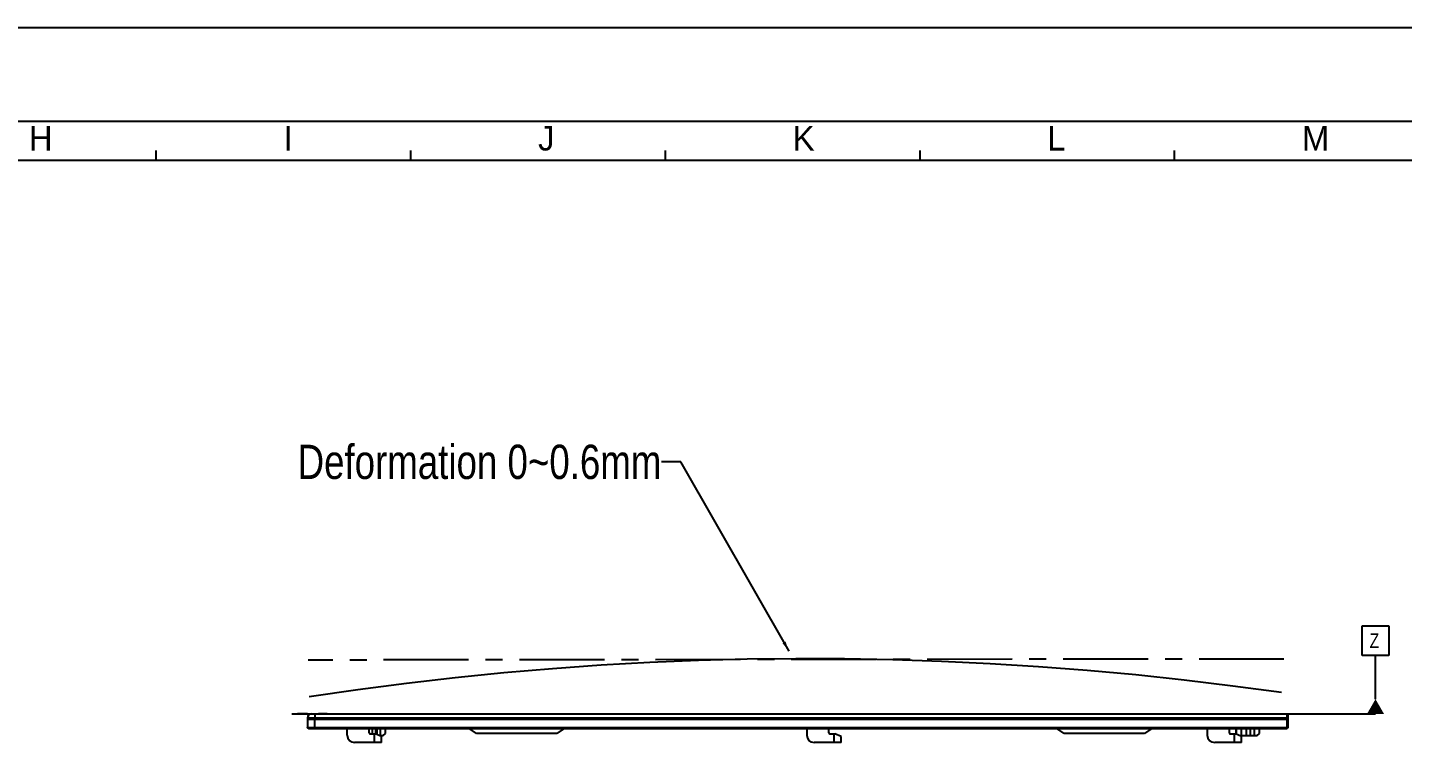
# Model space of a CAD drawing. Header units: millimetres. Extents: x 0 to 841, y 0 to 594.
# Drawn here: x 415.6 to 696.4, y 448 to 594 of the extents above; entities that cross this region are included whole.
import ezdxf

# ---------------------------------------------------------------- set-up
doc = ezdxf.new("R2010")
doc.units = ezdxf.units.MM
doc.header["$LTSCALE"] = 46.255
doc.linetypes.add('CENTER', pattern=[0.6, 0.375, -0.075, 0.075, -0.075])
doc.layers.get('0').update_dxf_attribs({"linetype": 'CONTINUOUS'})
for name, color, linetype in [('01___PRT_ALL_DTM_PLN', 7, 'CONTINUOUS'), ('03___PRT_ALL_CURVES', 7, 'CONTINUOUS'), ('06___PRT_ALL_SURFS', 7, 'CONTINUOUS'), ('DETAIL', 7, 'CONTINUOUS'), ('FEATURE', 7, 'CONTINUOUS')]:
    doc.layers.add(name, color=color, linetype=linetype)
doc.styles.get("Standard").update_dxf_attribs({"font": 'txt', "width": 0.8})
doc.styles.add('TEXTSTYLE_2', font='txt')
doc.dimstyles.get("Standard").update_dxf_attribs({"dimtxt": 3, "dimasz": 2.1, "dimexe": 2, "dimexo": 1, "dimtad": 1, "dimzin": 0, "dimdsep": 46, "dimtxsty": 'STANDARD', "dimblk": '_FILLED', "dimblk1": '_FILLED', "dimblk2": '_FILLED', "dimcen": 0.09, "dimazin": 0, "dimtol": 1, "dimtp": 0.01, "dimtm": 0.01, "dimtfac": 1, "dimtofl": 0, "dimtmove": 0, "dimatfit": 3, "dimldrblk": '_FILLED', "dimfxl": 1, "dimtolj": 1, "dimtzin": 0, "dimarcsym": 0})

# ---------------------------------------------------------------- blocks, each defined once
blk = doc.blocks.new('_FILLED')
at = {"color": 0, "linetype": 'BYBLOCK'}
blk.add_solid([(0, 0), (-1, 0.17), (-1, -0.17)], dxfattribs=at)

msp = doc.modelspace()

# ---------------------------------------------------------------- linework, layer by layer
at = {"color": 7, "linetype": 'CONTINUOUS'}
for p, q in [((0, 594), (841, 594)), ((16.342, 574.885), (819.342, 574.885)), ((441.842, 566.885), (441.842, 568.885)), ((493.842, 566.885), (493.842, 568.885)), ((545.842, 566.885), (545.842, 568.885)), ((597.842, 566.885), (597.842, 568.885)), ((649.842, 566.885), (649.842, 568.885)), ((25.842, 566.885), (809.342, 566.885))]:
    msp.add_line(p, q, dxfattribs=at)
at = {"layer": '01___PRT_ALL_DTM_PLN', "color": 7, "linetype": 'CONTINUOUS'}
for p, q in [((688.165, 471.799), (693.565, 471.799)), ((688.165, 465.799), (688.165, 471.799)), ((693.565, 471.799), (693.565, 465.799)), ((693.565, 465.799), (688.165, 465.799)), ((690.865, 456.859), (690.865, 465.799)), ((469.579, 453.859), (690.865, 453.859))]:
    msp.add_line(p, q, dxfattribs=at)
msp.add_solid([(692.597, 453.859), (689.133, 453.859), (690.865, 456.859)], dxfattribs=at)
at = {"layer": '03___PRT_ALL_CURVES', "color": 7, "linetype": 'CONTINUOUS'}
for p, q in [((472.719, 453.859), (470.719, 453.859)), ((673.019, 453.859), (675.019, 453.859))]:
    msp.add_line(p, q, dxfattribs=at)
at = {"layer": '06___PRT_ALL_SURFS', "color": 7, "linetype": 'CONTINUOUS'}
msp.add_line((476.731, 453.859), (474.994, 453.859), dxfattribs=at)
at = {"layer": 'DETAIL', "color": 7, "linetype": 'CENTER'}
msp.add_line((672.163, 465.057), (472.88, 464.837), dxfattribs=at)
at = {"layer": 'DETAIL', "color": 7, "linetype": 'CONTINUOUS'}
msp.add_lwpolyline([(671.659, 458.188), (661.738, 459.54), (651.818, 460.747), (641.899, 461.806), (631.979, 462.719), (622.061, 463.484), (612.142, 464.103), (602.224, 464.576), (592.307, 464.901), (582.39, 465.08), (572.473, 465.112), (562.533, 464.996), (552.594, 464.734), (542.656, 464.323), (532.717, 463.766), (522.779, 463.06), (512.842, 462.208), (502.905, 461.208), (492.968, 460.06), (483.032, 458.765), (473.096, 457.323)], dxfattribs=at)
at = {"layer": 'FEATURE', "color": 7, "linetype": 'CONTINUOUS'}
for p, q in [((472.719, 452.759), (472.719, 451.059)), ((472.719, 452.759), (673.019, 452.759)), ((472.737, 452.759), (472.737, 451.059)), ((472.739, 453.059), (672.819, 453.059)), ((473.519, 453.859), (672.819, 453.859)), ((474.219, 453.859), (474.218, 453.059)), ((474.219, 450.859), (474.219, 452.759)), ((672.819, 453.859), (672.904, 453.832)), ((672.819, 451.059), (672.819, 453.859)), ((672.904, 453.832), (672.976, 453.761)), ((672.976, 453.761), (673.019, 453.659)), ((673.019, 451.059), (673.019, 453.659)), ((472.719, 451.059), (673.019, 451.059)), ((472.764, 450.974), (472.737, 451.059)), ((472.785, 450.927), (472.746, 450.974)), ((472.833, 450.902), (472.764, 450.974)), ((472.816, 450.902), (472.785, 450.927)), ((472.935, 450.859), (472.817, 450.901)), ((472.919, 450.859), (672.819, 450.859)), ((480.869, 449.509), (480.869, 450.859)), ((485.369, 449.999), (485.369, 450.859)), ((485.558, 449.799), (486.595, 449.745)), ((485.969, 450.859), (485.969, 449.778)), ((486.369, 449.757), (486.369, 448.009)), ((487.869, 449.246), (486.595, 449.745)), ((486.621, 450.859), (486.621, 449.745)), ((486.94, 450.859), (486.94, 449.61)), ((487.662, 449.359), (487.662, 450.859)), ((488.149, 449.359), (487.662, 449.359)), ((488.149, 449.359), (488.649, 449.859)), ((488.649, 449.859), (488.649, 450.859)), ((507.269, 449.859), (505.769, 450.859)), ((523.669, 449.859), (507.269, 449.859)), ((525.169, 450.859), (523.668, 449.859)), ((574.716, 450.859), (574.716, 449.509)), ((579.216, 449.999), (579.216, 450.859)), ((579.406, 449.799), (580.442, 449.745)), ((580.216, 449.757), (580.216, 448.009)), ((581.716, 449.246), (580.442, 449.745)), ((627.269, 449.859), (625.769, 450.859)), ((643.669, 449.859), (627.269, 449.859)), ((645.169, 450.859), (643.669, 449.859)), ((656.516, 450.859), (656.516, 449.509)), ((661.016, 449.999), (661.016, 450.859)), ((661.206, 449.799), (662.242, 449.745)), ((662.016, 449.757), (662.016, 448.009)), ((663.516, 449.246), (662.242, 449.745)), ((662.307, 450.859), (662.307, 449.745)), ((662.374, 450.859), (662.374, 449.693)), ((666.649, 449.359), (663.226, 449.359)), ((663.469, 449.359), (663.469, 450.859)), ((664.469, 450.859), (664.469, 449.359)), ((665.269, 450.859), (665.269, 449.359)), ((666.162, 449.359), (666.162, 450.859)), ((666.649, 449.359), (667.149, 449.859)), ((667.149, 449.859), (667.149, 450.859)), ((487.869, 448.009), (482.369, 448.009)), ((487.869, 448.009), (487.869, 449.246)), ((581.716, 448.009), (576.216, 448.009)), ((581.716, 448.009), (581.716, 449.246)), ((663.516, 448.009), (658.016, 448.009)), ((663.516, 448.009), (663.516, 449.246))]:
    msp.add_line(p, q, dxfattribs=at)
for points in [[(472.739, 453.059), (472.727, 452.962), (472.721, 452.862), (472.719, 452.759)], [(472.756, 453.059), (472.745, 452.962), (472.739, 452.862), (472.737, 452.759)], [(473.529, 453.859), (473.21, 453.807), (472.99, 453.664), (472.833, 453.421), (472.739, 453.059)], [(473.223, 453.807), (473.006, 453.664), (472.85, 453.421), (472.756, 453.059)], [(474.218, 453.059), (474.219, 452.962), (474.219, 452.862), (474.218, 452.759)], [(672.819, 453.059), (672.904, 453.058), (672.977, 453.047), (673.019, 453.031)], [(472.719, 451.059), (472.746, 450.973), (472.749, 450.97)], [(672.819, 450.859), (672.818, 450.903), (672.815, 450.974), (672.819, 451.059)], [(673.019, 451.059), (672.991, 450.973), (672.919, 450.901), (672.819, 450.859)]]:
    msp.add_lwpolyline(points, dxfattribs=at)
for centre, radius, end in [((482.369, 449.509), 1.5, 270), ((485.569, 449.999), 0.2, 267), ((576.216, 449.509), 1.5, 270), ((579.416, 449.999), 0.2, 267), ((658.016, 449.509), 1.5, 270), ((661.216, 449.999), 0.2, 267)]:
    msp.add_arc(centre, radius, 180, end, dxfattribs=at)

# ---------------------------------------------------------------- texts
at = {"color": 7, "linetype": 'CONTINUOUS', "char_height": 5, "width": 5, "attachment_point": 1, "line_spacing_factor": 0.9, "style": 'TEXTSTYLE_2'}
for s, insert in [('H', (415.842, 573.885)), ('I', (467.842, 573.885)), ('J', (519.842, 573.885)), ('K', (571.842, 573.885)), ('L', (623.842, 573.885)), ('M', (675.842, 573.885))]:
    msp.add_mtext(s, dxfattribs=dict(at, insert=insert))
at = {"layer": '01___PRT_ALL_DTM_PLN', "color": 7, "linetype": 'CONTINUOUS', "insert": (689.665, 470.299), "char_height": 3, "width": 2.4, "attachment_point": 1, "line_spacing_factor": 0.9}
msp.add_mtext('Z', dxfattribs=at)
at = {"layer": 'DETAIL', "color": 7, "linetype": 'CONTINUOUS', "insert": (545.021, 508.816), "char_height": 7, "width": 106.4, "attachment_point": 3, "line_spacing_factor": 0.9}
msp.add_mtext('Deformation 0~0.6mm', dxfattribs=at)

# ---------------------------------------------------------------- leaders
at = {"layer": 'DETAIL', "color": 7, "linetype": 'CONTINUOUS'}
msp.add_leader([(571.094, 466.635), (549.021, 505.316), (545.021, 505.316)], dimstyle='STANDARD', override={"dimtad": 0}, dxfattribs=at)

doc.saveas('drawing.dxf')
